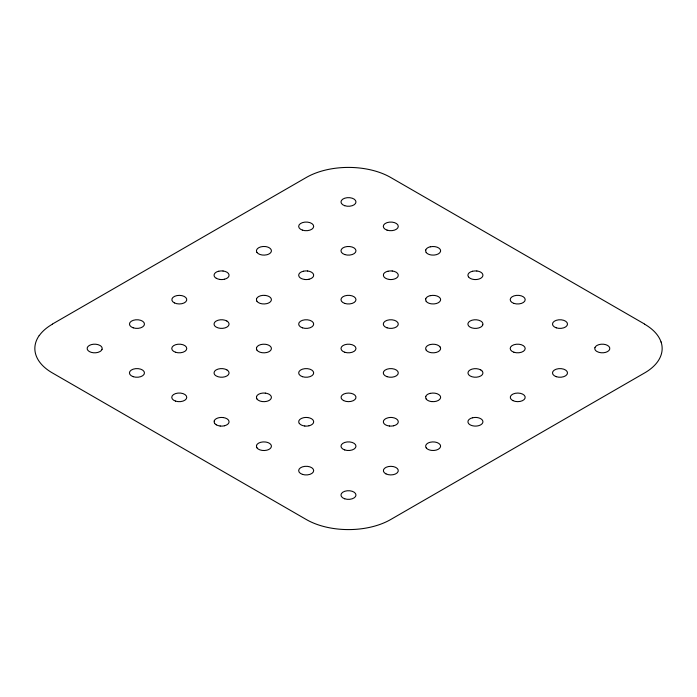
<?xml version="1.0" encoding="UTF-8"?>
<svg xmlns="http://www.w3.org/2000/svg" width="697" height="697" viewBox="0 0 697 697"><rect width="100%" height="100%" fill="white"/><g stroke="black" fill="none" stroke-linecap="round" stroke-linejoin="round"><path stroke-width="1.05" d="M52.371 324.079L306.201 177.535A59.567 34.388 0 0 1 337.069 168.047A60.003 34.641 0 0 1 371.013 169.946A59.559 34.388 0 0 1 390.799 177.535L644.629 324.079M257.019 252.427A7.449 4.295 0 0 1 256.609 249.988A7.501 4.33 0 0 1 265.322 246.538A7.449 4.295 0 0 1 270.819 249.195A7.501 4.33 0 0 1 271.255 251.617A7.449 4.295 0 0 1 266.724 254.797A7.501 4.33 0 0 1 256.94 252.419M222.996 270.976A7.501 4.33 0 0 1 228.93 276.047A7.449 4.295 0 0 1 224.417 279.218M224.382 279.236A7.501 4.33 0 0 1 220.139 279.48M218.745 271.211A7.501 4.33 0 0 0 216.253 272.17A7.449 4.295 0 0 0 214.249 274.4A7.501 4.33 0 0 0 214.615 276.848A7.449 4.295 0 0 0 216.297 278.277M220.2 279.453A7.449 4.295 0 0 1 216.349 278.269M218.823 271.246A7.449 4.295 0 0 1 223.04 271.011M307.595 270.976A7.501 4.33 0 0 1 313.537 276.047A7.449 4.295 0 0 1 309.024 279.218M308.989 279.236A7.501 4.33 0 0 1 304.746 279.48M303.352 271.211A7.501 4.33 0 0 0 299.222 276.848A7.449 4.295 0 0 0 304.807 279.453M303.43 271.246A7.449 4.295 0 0 1 307.647 271.011M257.019 301.27A7.449 4.295 0 0 1 256.609 298.839M265.339 295.441A7.449 4.295 0 0 1 270.819 298.037A7.501 4.33 0 0 1 271.229 300.477A7.449 4.295 0 0 1 266.724 303.639A7.501 4.33 0 0 1 256.923 301.278M256.513 298.83A7.501 4.33 0 0 1 265.296 295.397M426.242 252.427A7.449 4.295 0 0 1 425.832 249.996M430.345 246.825A7.449 4.295 0 0 1 440.042 249.195A7.501 4.33 0 0 1 440.452 251.626A7.449 4.295 0 0 1 431.722 255.032A7.501 4.33 0 0 1 426.137 252.436M425.728 249.979A7.501 4.33 0 0 1 430.267 246.79M392.202 270.976A7.501 4.33 0 0 1 398.144 276.056A7.449 4.295 0 0 1 393.639 279.218A7.501 4.33 0 0 1 389.353 279.48M383.42 274.4A7.501 4.33 0 0 1 387.959 271.211M389.423 279.453A7.449 4.295 0 0 1 383.524 274.418M388.046 271.255A7.449 4.295 0 0 1 392.254 271.02M257.019 350.121A7.449 4.295 0 0 1 256.609 347.69M256.923 350.129A7.501 4.33 0 0 0 266.681 352.516A7.449 4.295 0 0 0 271.229 349.328A7.501 4.33 0 0 0 270.819 346.879A7.449 4.295 0 0 0 265.339 344.283A7.501 4.33 0 0 0 256.513 347.681M468.445 276.848A7.501 4.33 0 0 1 472.575 271.22M476.818 270.976A7.501 4.33 0 0 1 480.703 272.17A7.449 4.295 0 0 1 482.341 273.599A7.501 4.33 0 0 1 482.751 276.056A7.449 4.295 0 0 1 480.695 278.277A7.449 4.295 0 0 1 478.229 279.227A7.501 4.33 0 0 1 473.96 279.48A7.449 4.295 0 0 1 468.523 276.866M472.627 271.264A7.449 4.295 0 0 1 476.844 271.028M426.242 301.27A7.449 4.295 0 0 1 425.832 298.839M430.345 295.676A7.449 4.295 0 0 1 440.042 298.046A7.501 4.33 0 0 1 440.452 300.477A7.449 4.295 0 0 1 431.722 303.875A7.501 4.33 0 0 1 426.137 301.278M425.719 298.83A7.501 4.33 0 0 1 430.267 295.641M257.019 398.963A7.449 4.295 0 0 1 256.618 396.532M265.339 393.134A7.449 4.295 0 0 1 270.819 395.739A7.501 4.33 0 0 1 271.238 398.17A7.449 4.295 0 0 1 266.724 401.341A7.501 4.33 0 0 1 256.923 398.972M256.513 396.523A7.501 4.33 0 0 1 265.304 393.099M222.988 417.52A7.501 4.33 0 0 1 228.93 422.591A7.44 4.295 0 0 1 224.425 425.762M224.382 425.789A7.501 4.33 0 0 1 220.139 426.024M214.197 420.944A7.501 4.33 0 0 1 218.745 417.756A7.44 4.295 0 0 1 223.04 417.555M220.208 425.998A7.44 4.295 0 0 1 216.349 424.813M214.72 423.393A7.44 4.295 0 0 1 214.31 420.962M216.297 424.822A7.44 4.295 0 0 1 214.659 423.393M426.242 350.121A7.449 4.295 0 0 1 425.832 347.69A7.449 4.295 0 0 1 430.293 344.536M430.345 344.527A7.449 4.295 0 0 1 440.042 346.888M426.198 350.138A7.449 4.295 0 0 0 431.678 352.743A7.449 4.295 0 0 0 440.452 349.328A7.449 4.295 0 0 0 439.999 346.906M307.604 417.52A7.501 4.33 0 0 1 313.537 422.6A7.449 4.295 0 0 1 309.032 425.762M308.989 425.789A7.501 4.33 0 0 1 304.755 426.024M299.231 423.393A7.501 4.33 0 0 1 303.361 417.764A7.449 4.295 0 0 1 307.647 417.555M304.816 425.998A7.449 4.295 0 0 1 299.327 423.393M257.027 447.814A7.44 4.295 0 0 1 256.618 445.383M256.914 447.822A7.501 4.33 0 0 0 266.69 450.21A7.44 4.295 0 0 0 271.238 447.021A7.501 4.33 0 0 0 270.828 444.573A7.44 4.295 0 0 0 265.339 441.985A7.501 4.33 0 0 0 256.505 445.374M480.695 369.907A7.449 4.295 0 0 0 470.161 369.898A7.449 4.295 0 0 0 470.161 375.979A7.449 4.295 0 0 0 480.695 375.979A7.449 4.295 0 0 0 482.751 373.749A7.449 4.295 0 0 0 482.324 371.327M480.695 369.889A7.449 4.295 0 0 1 482.341 371.309M431.722 401.577A7.449 4.295 0 0 0 440.452 398.17A7.501 4.33 0 0 0 440.042 395.722A7.449 4.295 0 0 0 430.345 393.369M426.242 398.963A7.449 4.295 0 0 1 425.832 396.532M431.661 401.594A7.501 4.33 0 0 1 426.137 398.972M425.728 396.523A7.501 4.33 0 0 1 430.267 393.335M393.613 425.771A7.501 4.33 0 0 1 389.37 426.006M393.631 425.762A7.449 4.295 0 0 0 398.144 422.6A7.501 4.33 0 0 0 392.228 417.512A7.449 4.295 0 0 0 388.037 417.791A7.501 4.33 0 0 0 383.855 423.384A7.449 4.295 0 0 0 389.414 425.998M594.942 347.672A7.501 4.33 0 0 0 595.351 350.121A7.449 4.295 0 0 0 597.033 351.549A7.501 4.33 0 0 0 607.601 351.558A7.501 4.33 0 0 0 607.601 345.433A7.501 4.33 0 0 0 596.989 345.442A7.449 4.295 0 0 0 594.985 347.69M472.592 417.747A7.501 4.33 0 0 0 468.462 423.384A7.449 4.295 0 0 0 474.012 426.006A7.501 4.33 0 0 0 478.229 425.771A7.449 4.295 0 0 0 480.695 424.822A7.449 4.295 0 0 0 482.751 422.591A7.501 4.33 0 0 0 482.359 420.134A7.449 4.295 0 0 0 480.695 418.714A7.501 4.33 0 0 0 476.835 417.512A7.449 4.295 0 0 0 472.627 417.799M426.233 447.814A7.449 4.295 0 0 1 425.823 445.383A7.449 4.295 0 0 1 430.293 442.229A7.449 4.295 0 0 1 440.034 444.59A7.449 4.295 0 0 1 440.399 447.03A7.449 4.295 0 0 1 431.722 450.419A7.449 4.295 0 0 1 426.189 447.831M39.232 335.632A59.559 34.388 0 0 1 52.371 324.21M39.232 335.501A60.003 34.641 0 0 0 35.948 355.095A59.559 34.388 0 0 0 52.371 372.921L306.201 519.465A59.567 34.388 0 0 0 325.987 527.054A60.003 34.641 0 0 0 359.931 528.953A59.567 34.388 0 0 0 390.799 519.465L644.629 372.921A59.567 34.388 0 0 0 657.768 361.499A60.003 34.641 0 0 0 661.052 341.905M644.629 324.21A59.567 34.388 0 0 1 661.061 342.035M344.727 205.702A7.501 4.33 0 0 0 355.975 201.956A7.501 4.33 0 0 0 344.727 198.209A7.501 4.33 0 0 0 344.727 205.702M302.42 230.132A7.501 4.33 0 0 0 313.676 226.377A7.501 4.33 0 0 0 302.42 222.631A7.501 4.33 0 0 0 302.42 230.132M174.433 302.907A7.449 4.295 0 0 0 186.622 300.477A7.449 4.295 0 0 0 176.881 295.598A7.449 4.295 0 0 0 174.433 302.907M133.214 327.825A7.501 4.33 0 0 0 144.462 324.07A7.501 4.33 0 0 0 133.214 320.324A7.501 4.33 0 0 0 133.214 327.825M102.015 349.319A7.501 4.33 0 0 0 101.605 346.871A7.44 4.295 0 0 0 99.967 345.459A7.501 4.33 0 0 0 89.347 345.433A7.501 4.33 0 0 0 89.347 351.558A7.501 4.33 0 0 0 99.967 351.558A7.44 4.295 0 0 0 102.015 349.319M387.035 230.123A7.501 4.33 0 0 0 398.283 226.377A7.501 4.33 0 0 0 387.035 222.631A7.501 4.33 0 0 0 387.035 230.123M344.727 254.553A7.501 4.33 0 0 0 355.975 250.798A7.501 4.33 0 0 0 344.727 247.052A7.501 4.33 0 0 0 344.727 254.553M226.865 321.012A7.501 4.33 0 0 0 216.253 321.021A7.449 4.295 0 0 0 214.24 323.269A7.501 4.33 0 0 0 214.615 325.699A7.449 4.295 0 0 0 216.297 327.128A7.501 4.33 0 0 0 226.865 327.137A7.501 4.33 0 0 0 226.865 321.012M175.513 352.246A7.501 4.33 0 0 0 186.761 348.5A7.501 4.33 0 0 0 175.513 344.745A7.501 4.33 0 0 0 175.513 352.246M133.197 376.676A7.501 4.33 0 0 0 144.453 372.921A7.501 4.33 0 0 0 133.205 369.166A7.501 4.33 0 0 0 133.197 376.676M344.727 303.404A7.501 4.33 0 0 0 355.975 299.649A7.501 4.33 0 0 0 344.727 295.903A7.501 4.33 0 0 0 344.727 303.404M302.428 327.825A7.501 4.33 0 0 0 313.676 324.079A7.501 4.33 0 0 0 302.428 320.324A7.501 4.33 0 0 0 302.428 327.825M226.865 369.863A7.501 4.33 0 0 0 216.262 369.863A7.449 4.295 0 0 0 214.249 372.111A7.501 4.33 0 0 0 214.615 374.55A7.449 4.295 0 0 0 216.305 375.979A7.501 4.33 0 0 0 226.865 375.988A7.501 4.33 0 0 0 226.865 369.863M175.505 401.097A7.501 4.33 0 0 0 186.761 397.351A7.501 4.33 0 0 0 175.513 393.596A7.501 4.33 0 0 0 175.505 401.097M387.035 327.825A7.501 4.33 0 0 0 398.283 324.079A7.501 4.33 0 0 0 387.035 320.324A7.501 4.33 0 0 0 387.035 327.825M344.727 352.246A7.501 4.33 0 0 0 355.975 348.5A7.501 4.33 0 0 0 344.727 344.754A7.501 4.33 0 0 0 344.727 352.246M302.428 376.676A7.501 4.33 0 0 0 313.676 372.921A7.501 4.33 0 0 0 302.428 369.175A7.501 4.33 0 0 0 302.428 376.676M513.95 303.404A7.501 4.33 0 0 0 525.198 299.649A7.501 4.33 0 0 0 513.95 295.903A7.501 4.33 0 0 0 513.95 303.404M482.751 324.898A7.501 4.33 0 0 0 482.341 322.45A7.449 4.295 0 0 0 480.703 321.038A7.501 4.33 0 0 0 470.092 321.012A7.501 4.33 0 0 0 470.092 327.137A7.501 4.33 0 0 0 480.703 327.137A7.449 4.295 0 0 0 482.751 324.898M387.035 376.676A7.501 4.33 0 0 0 398.283 372.921A7.501 4.33 0 0 0 387.035 369.175A7.501 4.33 0 0 0 387.035 376.676M343.647 400.601A7.449 4.295 0 0 0 355.845 398.17A7.449 4.295 0 0 0 346.104 393.291A7.449 4.295 0 0 0 343.647 400.601M556.25 327.825A7.501 4.33 0 0 0 567.497 324.079A7.501 4.33 0 0 0 556.25 320.324A7.501 4.33 0 0 0 556.25 327.825M513.942 352.246A7.501 4.33 0 0 0 525.189 348.5A7.501 4.33 0 0 0 513.942 344.745A7.501 4.33 0 0 0 513.942 352.246M344.727 449.94A7.501 4.33 0 0 0 355.975 446.193A7.501 4.33 0 0 0 344.727 442.447A7.501 4.33 0 0 0 344.727 449.94M302.42 474.369A7.501 4.33 0 0 0 313.676 470.614A7.501 4.33 0 0 0 302.42 466.868A7.501 4.33 0 0 0 302.42 474.369M556.241 376.676A7.501 4.33 0 0 0 567.497 372.921A7.501 4.33 0 0 0 556.25 369.175A7.501 4.33 0 0 0 556.241 376.676M512.861 400.601A7.449 4.295 0 0 0 525.059 398.17A7.449 4.295 0 0 0 515.318 393.291A7.449 4.295 0 0 0 512.861 400.601M385.955 473.873A7.449 4.295 0 0 0 398.144 471.442A7.449 4.295 0 0 0 388.403 466.563A7.449 4.295 0 0 0 385.955 473.873M344.719 498.791A7.501 4.33 0 0 0 355.975 495.044A7.501 4.33 0 0 0 344.727 491.289A7.501 4.33 0 0 0 344.719 498.791"/></g></svg>
